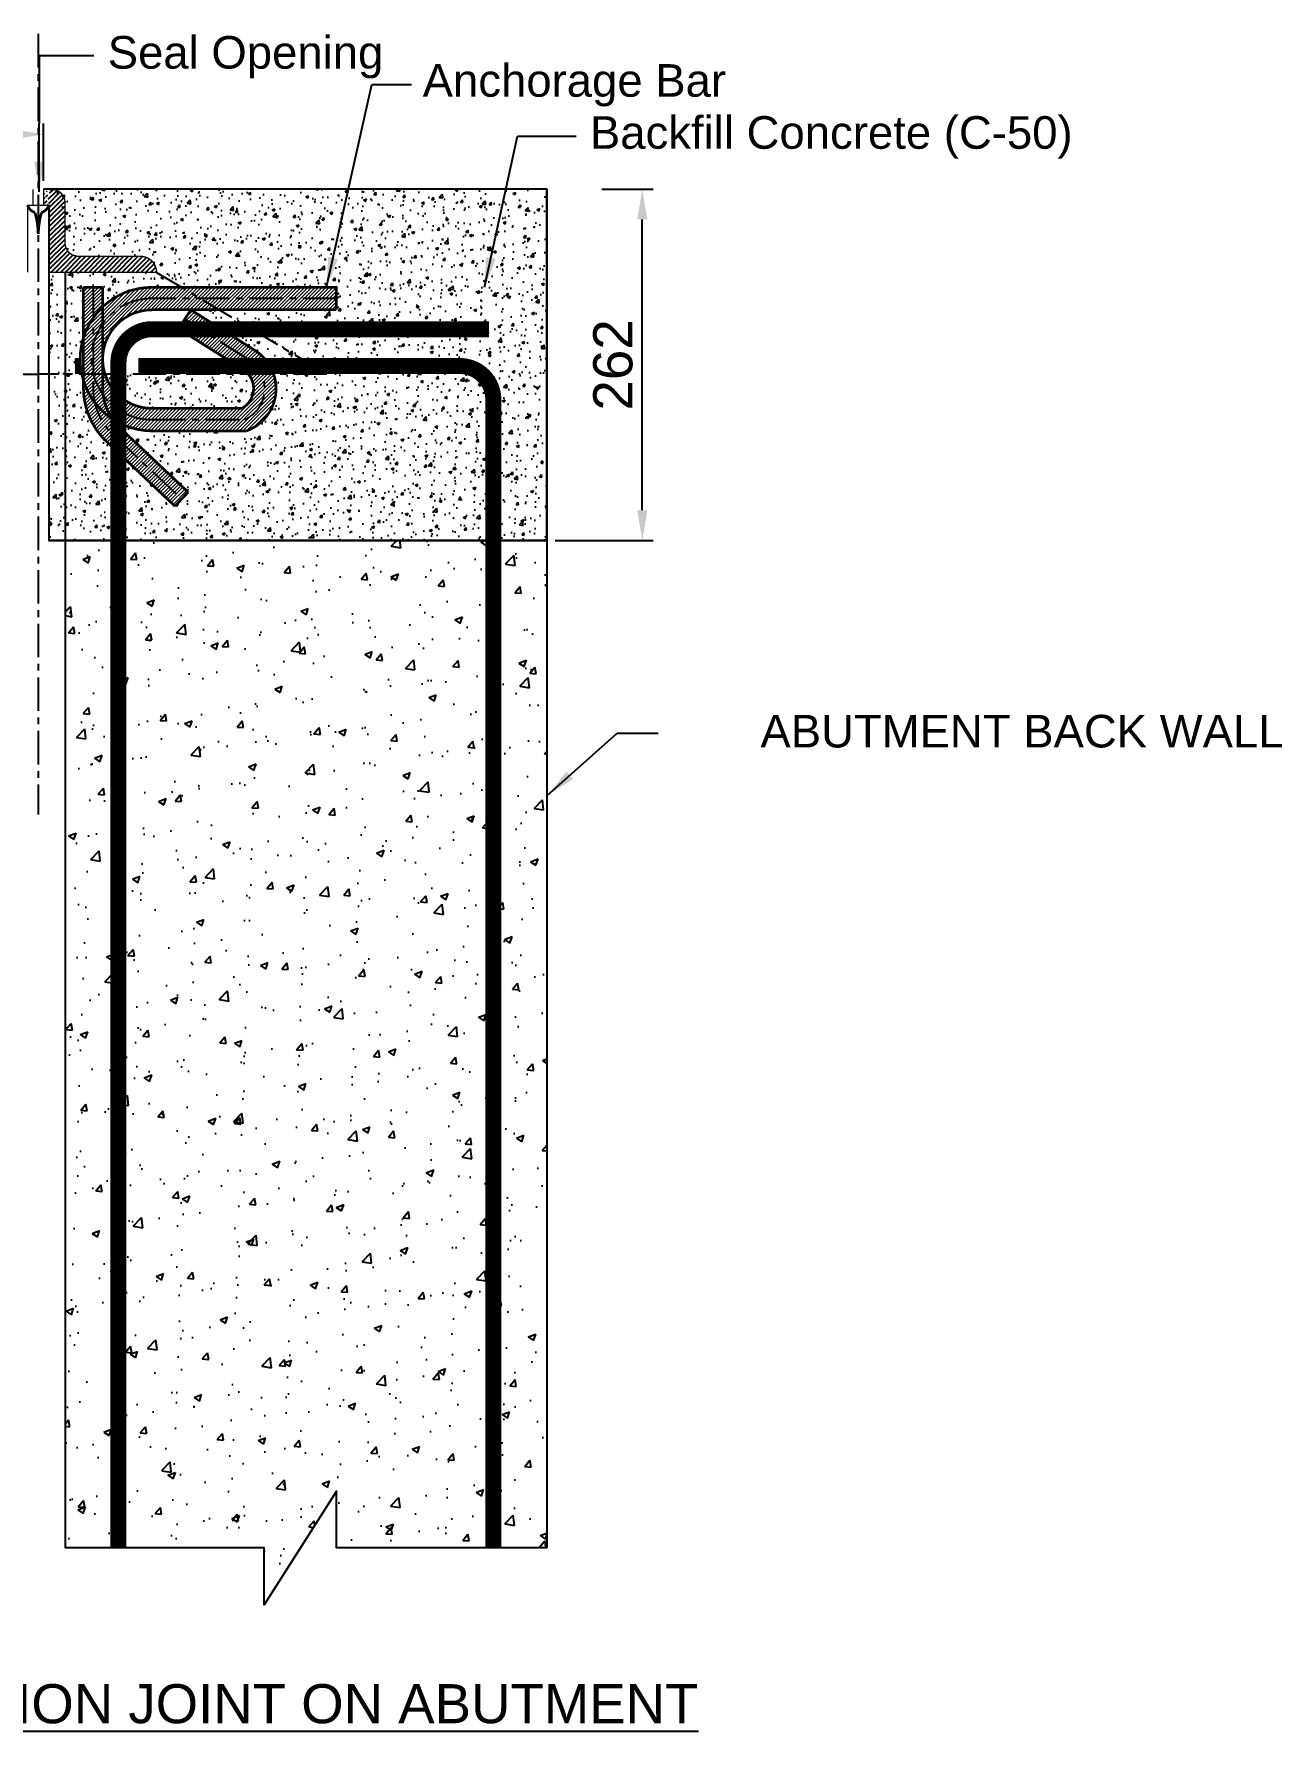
# Model space of a CAD drawing. Extents: x 25837 to 33401, y -1784 to 3293.
# Drawn here: x 31668 to 32599, y -1784 to -517 of the extents above; entities that cross this region are included whole.
import ezdxf

# ---------------------------------------------------------------- set-up
doc = ezdxf.new("R2010")
doc.units = 0
doc.header["$LTSCALE"] = 200
doc.header["$MEASUREMENT"] = 0
doc.linetypes.add('CENTER', pattern=[2, 1.25, -0.25, 0.25, -0.25])
doc.layers.get('Defpoints').update_dxf_attribs({"linetype": 'CONTINUOUS'})
doc.layers.add('DIM', color=152, linetype='CONTINUOUS')
doc.layers.add('hatch', color=250, linetype='CONTINUOUS')
doc.layers.add('Line', color=6, linetype='CONTINUOUS', lineweight=25)
doc.styles.add('dimen_text', font='simplex.shx')
doc.styles.add('FRAME_TEXT', font='arial.ttf')
doc.styles.add('SWISSEL', font='swissl.ttf')
doc.dimstyles.new('dim_5', dxfattribs={"dimscale": 45, "dimtxt": 0.18, "dimasz": 0.2, "dimexe": 0.18, "dimexo": 0.14, "dimgap": 0.09, "dimtad": 1, "dimdec": 0, "dimzin": 0, "dimdsep": 46, "dimtxsty": 'dimen_text', "dimcen": 0.09, "dimclrd": 256, "dimclre": 256, "dimclrt": 7, "dimadec": 0, "dimazin": 0, "dimtfac": 1, "dimtdec": 0, "dimtofl": 0, "dimtmove": 0, "dimatfit": 3, "dimfxl": 1, "dimtolj": 1, "dimtzin": 0, "dimarcsym": 0})
pattern_1 = [(45, (414.8763161512034, -951.2652722267303), (-1.325825214724776, 1.325825214724777), [])]

# ---------------------------------------------------------------- blocks, each defined once
blk = doc.blocks.new('*D18')
at = {"layer": 'Defpoints', "color": 0, "transparency": 16777216}
for p in [(31674.73900509428, -592.3444886711436), (31199.73900509428, -633.3464128524679), (31674.73900509428, -633.3464128524679)]:
    blk.add_point(p, dxfattribs=at)
at = {"layer": 'hatch', "lineweight": -2, "transparency": 16777216}
for p, q in [((31199.73900509428, -627.0464128524679), (31199.73900509428, -584.2444886711436)), ((31222.23900509428, -592.3444886711436), (31652.23900509428, -592.3444886711436)), ((31674.73900509428, -627.0464128524679), (31674.73900509428, -584.2444886711436))]:
    blk.add_line(p, q, dxfattribs=at)
at = {"layer": 'hatch', "transparency": 16777216}
for points in [[(31222.23900509428, -588.5944886711436), (31222.23900509428, -596.0944886711436), (31199.73900509428, -592.3444886711436)], [(31652.23900509428, -588.5944886711436), (31652.23900509428, -596.0944886711436), (31674.73900509428, -592.3444886711436)]]:
    blk.add_solid(points, dxfattribs=at)
at = {"layer": 'hatch', "color": 7, "transparency": 16777216, "insert": (31437.23900509428, -570.5624112780682), "char_height": 29.25, "attachment_point": 5, "style": 'SWISSEL'}
blk.add_mtext('\\A1;425', dxfattribs=at)
blk = doc.blocks.new('*D20')
at = {"layer": 'Defpoints', "color": 0, "transparency": 16777216}
for p in [(32085.08145354448, -633.3464128524681), (32121.5342539485, -633.3464128524681), (32050.18734313679, -895.3464128524683)]:
    blk.add_point(p, dxfattribs=at)
at = {"layer": 'hatch', "lineweight": -2, "transparency": 16777216}
for p, q in [((32091.38145354448, -633.3464128524681), (32129.63425394849, -633.3464128524681)), ((32121.5342539485, -872.8464128524683), (32121.5342539485, -655.8464128524681)), ((32056.48734313679, -895.3464128524683), (32129.63425394849, -895.3464128524683))]:
    blk.add_line(p, q, dxfattribs=at)
at = {"layer": 'hatch', "transparency": 16777216}
for points in [[(32117.7842539485, -655.8464128524681), (32125.2842539485, -655.8464128524681), (32121.5342539485, -633.3464128524681)], [(32117.7842539485, -872.8464128524683), (32125.2842539485, -872.8464128524683), (32121.5342539485, -895.3464128524683)]]:
    blk.add_solid(points, dxfattribs=at)
at = {"layer": 'hatch', "color": 7, "transparency": 16777216, "insert": (32099.75217655541, -764.3464128524771), "char_height": 29.25, "attachment_point": 5, "rotation": 90, "style": 'SWISSEL'}
blk.add_mtext('\\A1;262', dxfattribs=at)

msp = doc.modelspace()

# ---------------------------------------------------------------- hatches: boundary and pattern name
at = {"layer": 'hatch'}
h = msp.add_hatch(dxfattribs=at)
h.set_pattern_fill('ANSI31', color=256, scale=20)
h.set_pattern_definition([(45, (1260.708429833296, -2328.511196603918), (-1.767766952966369, 1.767766952966369), [])])
edge = h.paths.add_edge_path()
edge.add_line((31678.73900509428, -645.3464128524679), (31677.36468287717, -633.3464128524679))
edge.add_line((31677.36468287717, -633.3464128524679), (31674.73900509428, -644.7896080207356))
edge.add_line((31674.73900509428, -644.7896080207356), (31680.73900509428, -633.3464128524679))
edge.add_arc((31680.73900509428, -643.3464128524698), 10.00000000000199, 1.1084466677857563e-11, 89.99999999997908, ccw=False)
edge.add_line((31690.73900509428, -643.3464128524679), (31690.73900509428, -673.3464128524679))
edge.add_arc((31700.73900509428, -673.3464128524679), 10, 180, 270)
edge.add_line((31700.73900509428, -683.3464128524679), (31747.0511864514, -683.3464128524679))
edge.add_arc((31747.0511864514, -695.3464128524679), 12, 0, 90, ccw=False)
edge.add_line((31759.0511864514, -695.3464128524679), (31678.73900509428, -695.3464128524679))
edge.add_line((31678.73900509428, -695.3464128524679), (31678.73900509428, -645.3464128524679))
h.paths.add_polyline_path([(31674.73900509428, -633.3464128524679), (31674.73900509428, -644.7896080207356), (31674.50921343217, -645.3464128524679), (31678.50921343217, -645.3464128524679)])
at = {"layer": 'Line'}
h = msp.add_hatch(dxfattribs=at)
h.set_pattern_fill('AR-SAND', color=256, scale=45, angle=45)
h.set_pattern_definition([(82.50000000000001, (1260.708429833296, -2328.511196603918), (-63.31559327593393, 59.30672051392244), [0, -68.39999999999985, 0, -76.49999999999984, 0, -73.12499999999984]), (52.49999999999999, (1260.708429833296, -2328.511196603918), (-33.48618798339388, 146.1140878366655), [0, -36.9, 0, -61.65000000000001, 0, -23.625]), (12.5, (1221.57006949462, -2367.649556942593), (98.91131728006336, 99.27145724186104), [0, -22.5, 0, -81, 0, -105.75]), (2.499999999999997, (1221.57006949462, -2367.649556942593), (67.72689735982281, 123.5818282880296), [0, -11.25, 0, -53.09999999999999, 0, -60.75000000000001])])
edge = h.paths.add_edge_path()
edge.add_line((31805.8673647068, -723.263588739002), (31893.29220954164, -723.263588739002))
edge.add_line((31893.29220954164, -723.263588739002), (31893.29220954164, -706.4749881322091))
edge.add_line((31893.29220954164, -706.4749881322091), (31777.71343818283, -706.4749881322091))
edge.add_line((31777.71343818283, -706.4749881322091), (31759.0511864514, -695.3464128524679))
edge.add_arc((31747.0511864514, -695.3464128524679), 12, 0, 90)
edge.add_line((31747.0511864514, -683.3464128524679), (31700.73900509428, -683.3464128524679))
edge.add_arc((31700.73900509428, -673.3464128524679), 10, 180, 270, ccw=False)
edge.add_line((31690.73900509428, -673.3464128524679), (31690.73900509428, -655.3464128524679))
edge.add_arc((31464.35261067622, -744.976592133407), 243.4838159211937, 21.59944534524089, 27.28846421559208)
edge.add_line((31680.73900509428, -633.3464128524679), (32050.18734313677, -639.3464128524679))
edge.add_line((32050.18734313677, -639.3464128524679), (32050.18734313677, -889.3464128524679))
edge.add_line((32050.18734313677, -889.3464128524679), (31690.73900509428, -895.3464128524679))
edge.add_line((31690.73900509428, -895.3464128524679), (31690.73900509428, -771.1837827489394))
edge.add_line((31690.73900509428, -771.1837827489394), (31703.20219285371, -771.1837827489394))
edge.add_arc((31755.56459938479, -760.0152353236232), 53.54024719140568, 192.0403780282772, 197.3005857682735)
edge.add_line((31704.44663294847, -775.9372821999693), (31704.44663294847, -781.4022444202355))
edge.add_arc((31759.88520270653, -781.4022444202366), 55.43856975805829, 179.999999999999, 226.3238678921422)
edge.add_line((31721.60036965645, -821.4984608894554), (31772.75397062428, -869.7456267432517))
edge.add_line((31772.75397062428, -869.7456267432517), (31782.61124919894, -859.2945404273264))
edge.add_line((31782.61124919894, -859.2945404273264), (31731.49205250162, -811.0798240690492))
edge.add_arc((31759.88520270653, -781.402244420236), 41.07224990635876, 214.5338357911146, 226.2670822102808, ccw=False)
edge.add_arc((31755.56459938479, -760.015235323617), 53.54024719140726, 236.5467943358545, 270)
edge.add_line((31755.56459938479, -813.5554825150243), (31826.32420149574, -813.5554825150243))
edge.add_arc((31814.60627710703, -782.0336245465), 33.62941096372889, 290.3920962065476, 378.8220238160775)
edge.add_line((31846.43736591554, -771.1837827489394), (31886.22794107459, -771.1837827489394))
edge.add_line((31886.22794107459, -771.1837827489394), (31805.8673647068, -723.263588739002))
edge = h.paths.add_edge_path(flags=17)
edge.add_line((31784.63708845421, -723.263588739002), (31805.8673647068, -723.263588739002))
edge.add_line((31805.8673647068, -723.263588739002), (31886.22794107459, -771.1837827489394))
edge.add_line((31886.22794107459, -771.1837827489394), (31846.43736591554, -771.1837827489394))
edge.add_arc((31814.60627710703, -782.0336245465039), 33.629410963727, 18.82202381608584, 58.34198151351877)
edge.add_line((31832.25660980666, -753.4084077375464), (31784.63708845421, -723.263588739002))
edge = h.paths.add_edge_path(flags=17)
edge.add_line((31720.55107235467, -771.1837827489394), (31827.48625484172, -771.1837827489394))
edge.add_arc((31814.60627710703, -782.0336245465021), 16.84081035693522, -61.02775085659238, 40.110132352126925, ccw=False)
edge.add_line((31822.7637289758, -796.7668819082314), (31755.56459938479, -796.7668819082314))
edge.add_arc((31755.56459938479, -760.0152353236159), 36.75164658461551, 197.6915426439264, 270, ccw=False)
edge = h.paths.add_edge_path(flags=17)
edge.add_line((31690.73900509428, -695.3464128524679), (31759.0511864514, -695.3464128524679))
edge.add_line((31759.0511864514, -695.3464128524679), (31777.71343818283, -706.4749881322091))
edge.add_line((31777.71343818283, -706.4749881322091), (31755.56459938479, -706.4749881322091))
edge.add_arc((31755.56459938479, -760.0152353236167), 53.54024719140762, 90, 133.3481942159507)
edge.add_line((31718.81295280017, -721.0810017670603), (31718.81295280017, -706.4966584603458))
edge.add_line((31718.81295280017, -706.4966584603458), (31704.44663294847, -706.4966584603458))
edge.add_line((31704.44663294847, -706.4966584603458), (31704.44663294847, -744.0931884472641))
edge.add_arc((31755.56459938479, -760.0152353236156), 53.54024719140727, 162.699414231721, 192.0403780282851)
edge.add_line((31703.20219285371, -771.1837827489394), (31690.73900509428, -771.1837827489394))
edge.add_line((31690.73900509428, -771.1837827489394), (31690.73900509428, -695.3464128524679))
h.paths.add_polyline_path([(31678.73900509428, -695.3464128524679), (31690.73900509428, -695.3464128524679), (31690.73900509428, -771.1837827489394), (31678.73900509428, -771.1837827489394)])
h.paths.add_polyline_path([(31678.73900509428, -771.1837827489394), (31690.73900509428, -771.1837827489394), (31690.73900509428, -895.3464128524679), (31678.73900509428, -895.3464128524679)])
h = msp.add_hatch(dxfattribs=at)
h.set_pattern_fill('AR-CONC', color=256, scale=3)
h.set_pattern_definition([(49.99999999999999, (1260.708429833296, -2328.511196603918), (21.5178054780226, -1.882564049477853), [2.25, -24.75]), (355, (1260.708429833296, -2328.511196603918), (-4.16254000839, 22.56576401100035), [1.8, -19.8]), (100.45144446, (1262.501580263296, -2328.668076923918), (17.35526540181336, 20.68319972905888), [1.912205759999998, -21.03426335999996]), (46.18420000000002, (1260.708429833296, -2322.511196603918), (32.01723992014717, -4.965578423792296), [3.374999999999995, -37.12499999999992]), (96.63563549, (1263.376532183296, -2322.924995813918), (28.03985837022685, 29.22355802323651), [2.86831026, -31.55141279999999]), (351.1841639899999, (1260.708429833296, -2322.511196603918), (28.03985835164319, 29.2235580080997), [2.7, -29.70000003]), (21, (1263.708429833296, -2324.011196603918), (17.90721156355385, -12.07856671996016), [2.25, -24.75]), (326.0000000000001, (1263.708429833296, -2324.011196603918), (7.299459957647452, 21.75450135140559), [1.8, -19.8]), (71.45144474, (1265.200697453296, -2325.017743823918), (25.20667130189914, 9.675934584190614), [1.9122057, -21.03426336]), (37.50000000000001, (1260.708429833296, -2328.511196603918), (0.3647956595187201, 9.986815614939346), [0, -19.56, 0, -20.1, 0, -19.875]), (7.499999999999999, (1260.708429833296, -2328.511196603918), (7.892086123264458, 11.83235135647081), [0, -11.46, 0, -19.11, 0, -7.574999999999999]), (327.5, (1254.018429833296, -2328.511196603918), (16.01467308517227, -0.6766461520313927), [0, -7.5, 0, -23.4, 0, -31.05]), (317.5, (1251.018429833296, -2328.511196603918), (17.49558508027159, 3.003149469969532), [0, -9.75, 0, -15.54, 0, -22.05])])
edge = h.paths.add_edge_path()
edge.add_line((31805.8673647068, -723.263588739002), (31893.29220954164, -723.263588739002))
edge.add_line((31893.29220954164, -723.263588739002), (31893.29220954164, -706.4749881322091))
edge.add_line((31893.29220954164, -706.4749881322091), (31777.71343818283, -706.4749881322091))
edge.add_line((31777.71343818283, -706.4749881322091), (31759.0511864514, -695.3464128524679))
edge.add_arc((31747.0511864514, -695.3464128524679), 12, 0, 90)
edge.add_line((31747.0511864514, -683.3464128524679), (31700.73900509428, -683.3464128524679))
edge.add_arc((31700.73900509428, -673.3464128524679), 10, 180, 270, ccw=False)
edge.add_line((31690.73900509428, -673.3464128524679), (31690.73900509428, -655.3464128524679))
edge.add_arc((31578.74153041144, -697.5951501938902), 119.7012537205811, 20.66794882077144, 32.46215353338445)
edge.add_line((31679.73900509428, -633.3464128524679), (32049.18734313677, -633.3464128524679))
edge.add_line((32049.18734313677, -633.3464128524679), (32050.18734313677, -895.3464128524679))
edge.add_line((32050.18734313677, -895.3464128524679), (31690.73900509428, -895.3464128524679))
edge.add_line((31690.73900509428, -895.3464128524679), (31690.73900509428, -771.1837827489394))
edge.add_line((31690.73900509428, -771.1837827489394), (31703.20219285371, -771.1837827489394))
edge.add_arc((31755.56459938479, -760.0152353236232), 53.54024719140568, 192.0403780282772, 197.3005857682735)
edge.add_line((31704.44663294847, -775.9372821999693), (31704.44663294847, -781.4022444202355))
edge.add_arc((31759.88520270653, -781.4022444202366), 55.43856975805829, 179.9999999999989, 226.3238678921421)
edge.add_line((31721.60036965645, -821.4984608894554), (31772.75397062428, -869.7456267432517))
edge.add_line((31772.75397062428, -869.7456267432517), (31782.61124919894, -859.2945404273264))
edge.add_line((31782.61124919894, -859.2945404273264), (31731.49205250162, -811.0798240690481))
edge.add_arc((31759.88520270653, -781.4022444202275), 41.0722499063666, 214.5338357911218, 226.2670822102843, ccw=False)
edge.add_arc((31755.56459938478, -760.0152353236175), 53.54024719140502, 236.5467943358575, 270.0000000000039)
edge.add_line((31755.56459938479, -813.5554825150243), (31826.32420149574, -813.5554825150243))
edge.add_arc((31814.60627710703, -782.0336245465), 33.62941096372889, 290.3920962065476, 378.8220238160775)
edge.add_line((31846.43736591554, -771.1837827489394), (31886.22794107459, -771.1837827489394))
edge.add_line((31886.22794107459, -771.1837827489394), (31805.8673647068, -723.263588739002))
h.paths.add_polyline_path([(31678.73900509428, -695.3464128524679), (31690.73900509428, -695.3464128524679), (31690.73900509428, -771.1837827489394), (31678.73900509428, -771.1837827489394)])
h.paths.add_polyline_path([(31678.73900509428, -771.1837827489394), (31690.73900509428, -771.1837827489394), (31690.73900509428, -895.3464128524679), (31678.73900509428, -895.3464128524679)])
edge = h.paths.add_edge_path(flags=17)
edge.add_line((31690.73900509428, -695.3464128524679), (31759.0511864514, -695.3464128524679))
edge.add_line((31759.0511864514, -695.3464128524679), (31777.71343818283, -706.4749881322091))
edge.add_line((31777.71343818283, -706.4749881322091), (31755.56459938479, -706.4749881322091))
edge.add_arc((31755.56459938479, -760.0152353236167), 53.54024719140762, 90, 133.3481942159507)
edge.add_line((31718.81295280017, -721.0810017670603), (31718.81295280017, -706.4966584603458))
edge.add_line((31718.81295280017, -706.4966584603458), (31704.44663294847, -706.4966584603458))
edge.add_line((31704.44663294847, -706.4966584603458), (31704.44663294847, -744.0931884472641))
edge.add_arc((31755.56459938479, -760.0152353236156), 53.54024719140727, 162.699414231721, 192.0403780282851)
edge.add_line((31703.20219285371, -771.1837827489394), (31690.73900509428, -771.1837827489394))
edge.add_line((31690.73900509428, -771.1837827489394), (31690.73900509428, -695.3464128524679))
edge = h.paths.add_edge_path(flags=17)
edge.add_line((31720.55107235467, -771.1837827489394), (31827.48625484172, -771.1837827489394))
edge.add_arc((31814.60627710703, -782.0336245465021), 16.84081035693522, -61.02775085659238, 40.110132352126925, ccw=False)
edge.add_line((31822.7637289758, -796.7668819082314), (31755.56459938479, -796.7668819082314))
edge.add_arc((31755.56459938479, -760.0152353236159), 36.75164658461554, 197.6915426439265, 270, ccw=False)
edge = h.paths.add_edge_path(flags=17)
edge.add_line((31832.25660980666, -753.4084077375464), (31784.63708845421, -723.263588739002))
edge.add_line((31784.63708845421, -723.263588739002), (31805.8673647068, -723.263588739002))
edge.add_line((31805.8673647068, -723.263588739002), (31886.22794107459, -771.1837827489394))
edge.add_line((31886.22794107459, -771.1837827489394), (31846.43736591554, -771.1837827489394))
edge.add_arc((31814.60627710703, -782.033624546504), 33.62941096372701, 18.82202381608588, 58.3419815135188)
at = {"layer": 'Line', "lineweight": 9}
h = msp.add_hatch(dxfattribs=at)
h.set_pattern_fill('ANSI31', color=8, scale=15)
h.set_pattern_definition(pattern_1)
h.paths.add_polyline_path([(31777.71343818283, -706.4749881322091), (31893.29220954164, -706.4749881322091), (31893.29220954164, -714.8692884356074), (31791.79040144482, -714.8692884356074)])
h.paths.add_polyline_path([(31791.79040144482, -714.8692884356074), (31893.29220954164, -714.8692884356074), (31893.29220954164, -723.263588739002), (31805.8673647068, -723.263588739002)])
h.paths.add_polyline_path([(31755.56459938479, -706.4749881322091), (31777.71343818283, -706.4749881322091), (31791.79040144482, -714.8692884356074), (31755.56459938479, -714.8692884356074, 0.2423634595415697), (31718.81295280017, -733.7955291136989), (31718.81295280017, -721.0810017670603, -0.1914304343567227)])
h.paths.add_polyline_path([(31755.56459938479, -714.8692884356074), (31791.79040144482, -714.8692884356074), (31805.8673647068, -723.263588739002), (31755.56459938479, -723.263588739002, 0.414213562373095), (31718.81295280017, -760.0152353236167), (31718.81295280017, -733.7955291136975, -0.2423634595415604)])
h.paths.add_polyline_path([(31711.62979287432, -729.4163653084545, -0.05151572692968969), (31718.81295280017, -721.0810017670603), (31718.81295280017, -733.7955291136989, 0.09718599788854622), (31711.62979287432, -749.628258029778)])
h.paths.add_polyline_path([(31718.81295280017, -733.7955291136989), (31718.81295280017, -771.1837827489394), (31711.82194207155, -771.1837827489394, -0.004456986845413314), (31711.62979287432, -770.4022126174555), (31711.62979287432, -749.628258029778, -0.09718599788854629)])
h.paths.add_polyline_path([(31704.44663294847, -744.0931884472641, -0.076748792605379), (31711.62979287432, -729.4163653084545), (31711.62979287432, -749.628258029778, 0.1166018123732697), (31711.62979287432, -770.4022126174555), (31711.62979287432, -771.1837827489394), (31704.44663294847, -771.1837827489394)])
h.paths.add_polyline_path([(31711.62979287432, -771.1837827489394), (31711.82194207155, -771.1837827489394, 0.09597370130570147), (31719.15753105519, -786.7113379616267, 0.1188306671860806), (31726.05023004685, -804.6858080969889, -0.08486267280561359), (31712.88668013826, -792.3440657711371, -0.05724678551238366), (31711.62979287432, -781.4022444202346)])
h.paths.add_polyline_path([(31704.44663294847, -775.9372821999693), (31704.44663294847, -771.1837827489394), (31711.62979287432, -771.1837827489394), (31711.62979287432, -781.4022444202345, 0.05724678551238398), (31712.88668013826, -792.3440657711371, -0.08680107735542497)])
h.paths.add_polyline_path([(31711.82194207155, -771.1837827489394), (31718.81295280017, -771.1837827489394), (31718.81295280017, -781.4022444202343, 0.03241759961339901), (31719.15753105519, -786.7113379616267, -0.09597370130570153)])
h.paths.add_polyline_path([(31719.15753105519, -786.7113379616267, -0.03241759961339847), (31718.81295280017, -781.4022444202344), (31718.81295280017, -771.1837827489394), (31720.55107235467, -771.1837827489394, 0.3264083375949519), (31755.56459938479, -796.7668819082314), (31822.7637289758, -796.7668819082314, 0.4723662802056777), (31827.48625484172, -771.1837827489394), (31837.38986205337, -771.1837827489394, -0.4238655802019704), (31824.70216173818, -805.161182211626), (31755.56459938479, -805.161182211626, -0.2389190514532575)])
h.paths.add_polyline_path([(31719.15753105519, -786.7113379616267, 0.2389190514532576), (31755.56459938479, -805.161182211626), (31824.70216173818, -805.161182211626, 0.4238655802019703), (31837.38986205337, -771.1837827489394), (31846.43736591554, -771.1837827489394, -0.4062100153958055), (31826.32420149574, -813.5554825150243), (31755.56459938479, -813.5554825150243, -0.1470127365721021), (31726.05023004685, -804.6858080969889, -0.1188306671860804)])
h.paths.add_polyline_path([(31827.81165384549, -760.5294659897411), (31780.05846126812, -730.3000284405241), (31784.63708845421, -723.263588739002), (31832.25660980666, -753.4084077375466, -0.1741680722162429), (31846.43736591554, -771.1837827489394), (31837.38986205337, -771.1837827489394, 0.1449135550841069)])
h.paths.add_polyline_path([(31775.47983408203, -737.3364681420401), (31780.05846126812, -730.3000284405241), (31827.81165384549, -760.5294659897415, -0.1449135550841006), (31837.38986205337, -771.1837827489394), (31827.48625484172, -771.1837827489394, 0.08094832067521299), (31823.37504218155, -767.655806473299)])
h = msp.add_hatch(dxfattribs=at)
h.set_pattern_fill('ANSI31', color=8, scale=15)
h.set_pattern_definition(pattern_1)
h.paths.add_polyline_path([(31711.62979287432, -706.4966584603458), (31718.81295280017, -706.4966584603458), (31718.81295280017, -721.0810017670603, 0.05151572692968965), (31711.62979287432, -729.4163653084545)])
h.paths.add_polyline_path([(31704.44663294847, -706.4966584603458), (31711.62979287432, -706.4966584603458), (31711.62979287432, -729.4163653084545, 0.07674879260537891), (31704.44663294847, -744.0931884472641)])
h = msp.add_hatch(dxfattribs=at)
h.set_pattern_fill('ANSI31', color=8, scale=15)
h.set_pattern_definition(pattern_1)
h.paths.add_polyline_path([(31726.54556822002, -816.2885361460761, -0.1458528501598213), (31712.88668013826, -792.3440657711371, 0.08486267280561327), (31726.05023004685, -804.6858080969889, 0.05124072104915132), (31731.49205250162, -811.0798240690493), (31782.61124919894, -859.2945404273264), (31777.68260991161, -864.5200835852893)])
h.paths.add_polyline_path([(31721.60036965645, -821.4984608894533, -0.2049243577812128), (31704.44663294847, -781.4022444202357), (31704.44663294847, -775.9372821999693, 0.08680107735542492), (31712.88668013826, -792.3440657711371, 0.1458528501598212), (31726.54556822002, -816.2885361460761), (31777.68260991161, -864.5200835852893), (31772.75397062428, -869.7456267432517)])
at = {"layer": 'Line'}
h = msp.add_hatch(dxfattribs=at)
h.set_pattern_fill('AR-CONC', color=256, scale=8)
h.set_pattern_definition([(49.99999999999999, (414.8763161512034, -951.2652722267303), (57.38081460806028, -5.020170798607609), [6, -66]), (355, (414.8763161512034, -951.2652722267303), (-11.10010668904, 60.17537069600095), [4.8, -52.8]), (100.45144446, (419.6580506312034, -951.6836197467303), (46.28070773816896, 55.15519927749035), [5.099215359999994, -56.09136895999995]), (46.18420000000002, (414.8763161512034, -935.2652722267303), (85.37930645372579, -13.24154246344612), [8.99999999999999, -98.99999999999991]), (96.63563549, (421.9912557512034, -936.3687367867303), (74.77295565393827, 77.92948806196404), [7.64882736, -84.13710079999998]), (351.1841639899999, (414.8763161512034, -935.2652722267303), (74.77295560438185, 77.92948802159921), [7.2, -79.20000008]), (21, (422.8763161512034, -939.2652722267303), (47.75256416947693, -32.20951125322711), [6, -66]), (326.0000000000001, (422.8763161512034, -939.2652722267303), (19.46522655372654, 58.01200360374824), [4.8, -52.8]), (71.45144474, (426.8556964712034, -941.9493981467303), (67.21779013839769, 25.80249222450831), [5.099215200000001, -56.09136896]), (37.50000000000001, (414.8763161512034, -951.2652722267303), (0.9727884253832535, 26.63150830650492), [0, -52.16, 0, -53.6, 0, -53]), (7.499999999999999, (414.8763161512034, -951.2652722267303), (21.04556299537189, 31.55293695058882), [0, -30.56, 0, -50.96, 0, -20.2]), (327.5, (397.0363161512034, -951.2652722267303), (42.70579489379272, -1.80438973875038), [0, -20, 0, -62.4, 0, -82.8]), (317.5, (389.0363161512034, -951.2652722267303), (46.6548935473909, 8.008398586585418), [0, -26, 0, -41.44, 0, -58.8])])
h.paths.add_polyline_path([(32010.35026177999, -895.3464128524679), (31730.57608645108, -895.3464128524679), (31730.57608645108, -1646.967252751579), (31839.37696076683, -1646.967252751579), (31839.37696076683, -1689.446671619047), (31893.39754430581, -1604.487857311494), (31893.39754430581, -1646.814389085524), (32010.35026177999, -1646.814389085524)])
h.paths.add_polyline_path([(31730.57608645108, -895.3464128524679), (31690.73900509428, -895.3464128524679), (31690.73900509428, -1646.967252751579), (31730.57608645108, -1646.967252751579)])
h.paths.add_polyline_path([(32050.18734313677, -895.3464128524679), (32010.35026177999, -895.3464128524679), (32010.35026177999, -1646.814389085524), (32050.18734313677, -1646.814389085524)])

# ---------------------------------------------------------------- linework, layer by layer
at = {"layer": 'hatch', "color": 2, "linetype": 'CENTER', "ltscale": 0.1}
for p, q in [((31759.0511864514, -695.3464128524679), (31886.22794107459, -771.1837827489394)), ((31455.25006911398, -771.1837827489394), (31670.73900509428, -771.1837827489394)), ((31886.22794107459, -771.1837827489394), (31670.73900509428, -771.1837827489394))]:
    msp.add_line(p, q, dxfattribs=at)
msp.add_lwpolyline([(31670.73900509428, -517.448979805511), (31670.73900509428, -1099.826824189729)], dxfattribs=at)
for points in [[(31711.62979287432, -706.4966584603458), (31711.62979287432, -781.4022444202342, 0.2048097162779809), (31726.54556822002, -816.2885361460758), (31777.68260991161, -864.5200835852895)], [(31893.29220954164, -714.8692884356074), (31755.56459938479, -714.8692884356074, 1), (31755.56459938479, -805.161182211626), (31824.70216173818, -805.161182211626, 0.6060021302029245), (31827.81165384549, -760.5294659897411), (31780.05846126812, -730.3000284405232)]]:
    msp.add_lwpolyline(points, format="xyb", dxfattribs=at)
at = {"layer": 'Line', "color": 1}
msp.add_line((31718.81295280017, -760.0152353236167), (31718.81295280017, -706.4966584603458), dxfattribs=at)
for points, const_width in [([(31674.73900509428, -633.3464128524679), (31674.73900509428, -645.3464128524679), (31662.73900509428, -645.3464128524679), (31662.73900509428, -695.3464128524679)], 1), ([(31666.73900509428, -633.3464128524679), (31666.73900509428, -645.3464128524679), (31678.73900509428, -645.3464128524679), (31678.73900509428, -695.3464128524679)], 1), ([(31674.73900509428, -633.3464128524679), (31674.73900509428, -645.3464128524679)], 1), ([(31662.73900509428, -645.3464128524679), (31674.73900509428, -645.3464128524679)], 1), ([(31678.73900509428, -645.3464128524679), (31666.73900509428, -645.3464128524679)], 1), ([(31718.81295280017, -706.4966584603458), (31704.44663294847, -706.4966584603458)], 2), ([(31893.29220954164, -706.4749881322091), (31893.29220954164, -723.263588739002)], 2), ([(31775.47983408203, -737.3364681420394), (31784.63708845421, -723.263588739002)], 2), ([(31702.27474775906, -765.1872545642509), (31698.16042961995, -765.1872545642509)], 12), ([(31782.61124919894, -859.2945404273264), (31772.75397062428, -869.7456267432517)], 2)]:
    msp.add_lwpolyline(points, dxfattribs=dict(at, const_width=const_width))
for points, const_width in [([(31678.73900509428, -695.3464128524679), (31759.0511864514, -695.3464128524679, 0.414213562373095), (31747.0511864514, -683.3464128524679), (31700.73900509428, -683.3464128524679, -0.4142135623730951), (31690.73900509428, -673.3464128524679), (31690.73900509428, -643.3464128524679, 0.4142135623730951), (31680.73900509428, -633.3464128524679), (31674.73900509428, -633.3464128524679)], 1), ([(31662.73900509428, -645.3464128524679, 0.2122055537548572), (31668.36819337801, -650.7911778206651, -0.0610937342671555), (31670.73900509428, -666.751959483453, -21.35222789997109)], 2), ([(31678.73900509428, -645.3464128524679, -0.2122055537548572), (31673.10981681056, -650.7911778206651, 0.0610937342671555), (31670.73900509429, -666.751959483453, 21.35222789997109)], 2), ([(31893.29220954164, -706.4749881322091), (31755.56459938479, -706.4749881322091, 1), (31755.56459938479, -813.5554825150243), (31826.32420149574, -813.5554825150243, 0.6245653459104179), (31832.25660980666, -753.408407737546), (31784.63708845421, -723.263588739002)], 2), ([(31704.44663294847, -706.4966584603458), (31704.44663294847, -781.4022444202342, 0.2049243577812302), (31721.60036965645, -821.4984608894549), (31772.75397062428, -869.7456267432517)], 2), ([(31718.81295280017, -706.4966584603458), (31718.81295280017, -781.4022444202342, 0.2046661915740146), (31731.49205250162, -811.0798240690492), (31782.61124919894, -859.2945404273264)], 2), ([(31893.29220954164, -723.263588739002), (31755.56459938479, -723.263588739002, 1), (31755.56459938479, -796.7668819082314), (31822.7637289758, -796.7668819082314, 0.5753129916714897), (31823.37504218155, -767.6558064732994), (31775.47983408203, -737.3364681420403)], 2), ([(31730.57608645108, -1646.967252751579), (31730.57608645108, -762.7478208436714, -0.414213562373095), (31755.57608645108, -737.7478208436714), (32007.2266408305, -737.7478208436714)], 12), ([(32010.35026177999, -1646.814389085524), (32010.35026177999, -790.1872545642509, 0.414213562373095), (31985.35026177999, -765.1872545642509), (31745.44702775754, -765.1872545642509)], 12)]:
    msp.add_lwpolyline(points, format="xyb", dxfattribs=dict(at, const_width=const_width))
for points in [[(32050.18734313677, -633.3464128524679), (31674.73900509428, -633.3464128524679)], [(31678.73900509428, -645.3464128524679), (31678.73900509428, -895.3464128524679), (32050.18734313677, -895.3464128524679), (32050.18734313677, -633.3464128524679), (31678.73900509428, -633.3464128524679)], [(31678.73900509428, -645.3464128524679), (31678.73900509428, -895.3464128524679)], [(32050.18734313677, -633.3464128524679), (32050.18734313677, -895.3464128524679)], [(31690.73900509428, -695.3464128524679), (31690.73900509428, -1642.659050953443)], [(31690.73900509428, -695.3464128524679), (31690.73900509428, -1646.967252751579)], [(32050.18734313677, -895.3464128524679), (31678.73900509428, -895.3464128524679)], [(32050.18734313677, -895.3464128524679), (32050.18734313677, -1646.967252751579)], [(32050.18734313677, -1646.814389085524), (31893.39754430581, -1646.814389085524), (31893.39754430581, -1604.487857311494), (31839.37696076683, -1689.446671619047), (31839.37696076683, -1646.967252751579), (31690.73900509428, -1646.967252751579)]]:
    msp.add_lwpolyline(points, dxfattribs=at)

# ---------------------------------------------------------------- texts
at = {"layer": 'DIM', "style": 'SWISSEL'}
msp.add_text('%%UTYPICAL SCHEMATIC DRAWING OF EXPANSION JOINT ON ABUTMENT', height=29.16, dxfattribs=at).set_placement((30780.69063206646, -1777.711769020621))
at = {"layer": 'hatch', "color": 7, "char_height": 24.3, "style": 'FRAME_TEXT'}
for s, insert, width, attachment_point in [('{\\fSwis721 Lt BT|b0|i0|c0|p34;\\C1;Seal Opening}', (31722.59577656005, -550.6618585657859), 574.4092777772239, 7), ('{\\fSwis721 Lt BT|b0|i0|c0|p34;\\C1;Anchorage Bar}', (31957.61729024024, -571.6107508938624), 574.4092777772239, 7), ('{\\fSwis721 Lt BT|b0|i0|c0|p34;\\C1;Backfill Concrete (C-50)}', (32082.43819761031, -610.414137035076), 574.4092777772239, 7), ('{\\fSwis721 Lt BT|b0|i0|c0|p34;\\C6;ABUTMENT BACK WALL}', (32600.12306387517, -1050.098217652172), 455.6772891450254, 9)]:
    msp.add_mtext(s, dxfattribs=dict(at, insert=insert, width=width, attachment_point=attachment_point))

# ---------------------------------------------------------------- dimensions: what is measured, and where the dimension line sits
at = {"layer": 'hatch'}
dim = msp.add_linear_dim(base=(31674.73900509428, -592.3444886711436), p1=(31199.73900509428, -633.3464128524679), p2=(31674.73900509428, -633.3464128524679), text='425', dimstyle='dim_5', override={"dimtxt": 0.65, "dimasz": 0.5, "dimgap": 0.15, "dimtxsty": 'SWISSEL', "dimfxl": 30, "dimfxlon": 1}, dxfattribs=at)
dim.commit()
dim.dimension.update_dxf_attribs({"geometry": '*D18', "text_midpoint": (31437.23900509428, -570.5624112780682)})
dim = msp.add_linear_dim(base=(32121.5342539485, -633.3464128524681), p1=(32050.18734313677, -895.3464128524679), p2=(32085.08145354447, -633.3464128524679), angle=90, dimstyle='dim_5', override={"dimtxt": 0.65, "dimasz": 0.5, "dimgap": 0.15, "dimtxsty": 'SWISSEL', "dimfxl": 30, "dimfxlon": 1}, dxfattribs=at)
dim.commit()
dim.dimension.update_dxf_attribs({"geometry": '*D20', "text_midpoint": (32099.75217655541, -764.3464128524771)})

# ---------------------------------------------------------------- leaders
for points in [[(31671.45923772204, -635.254252570657), (31671.64558050942, -533.6098848821089), (31712.32042079647, -533.6098848821089)], [(31885.84503420037, -706.4749881322091), (31919.75940248841, -555.1549117607394), (31949.39297352257, -555.1549117607394)], [(32003.75236033, -706.4749881322091), (32028.30497010818, -593.612974711732), (32072.17585793401, -593.612974711732)], [(32050.62729368337, -1085.565258948801), (32102.74562102927, -1039.006454539387), (32133.41544589841, -1039.006454539387)]]:
    msp.add_leader(points, dimstyle='dim_5', override={"dimtxt": 0.65, "dimasz": 0.5, "dimgap": 0.15, "dimtxsty": 'SWISSEL', "dimfxl": 30, "dimfxlon": 1}, dxfattribs=at)

doc.saveas('drawing.dxf')
